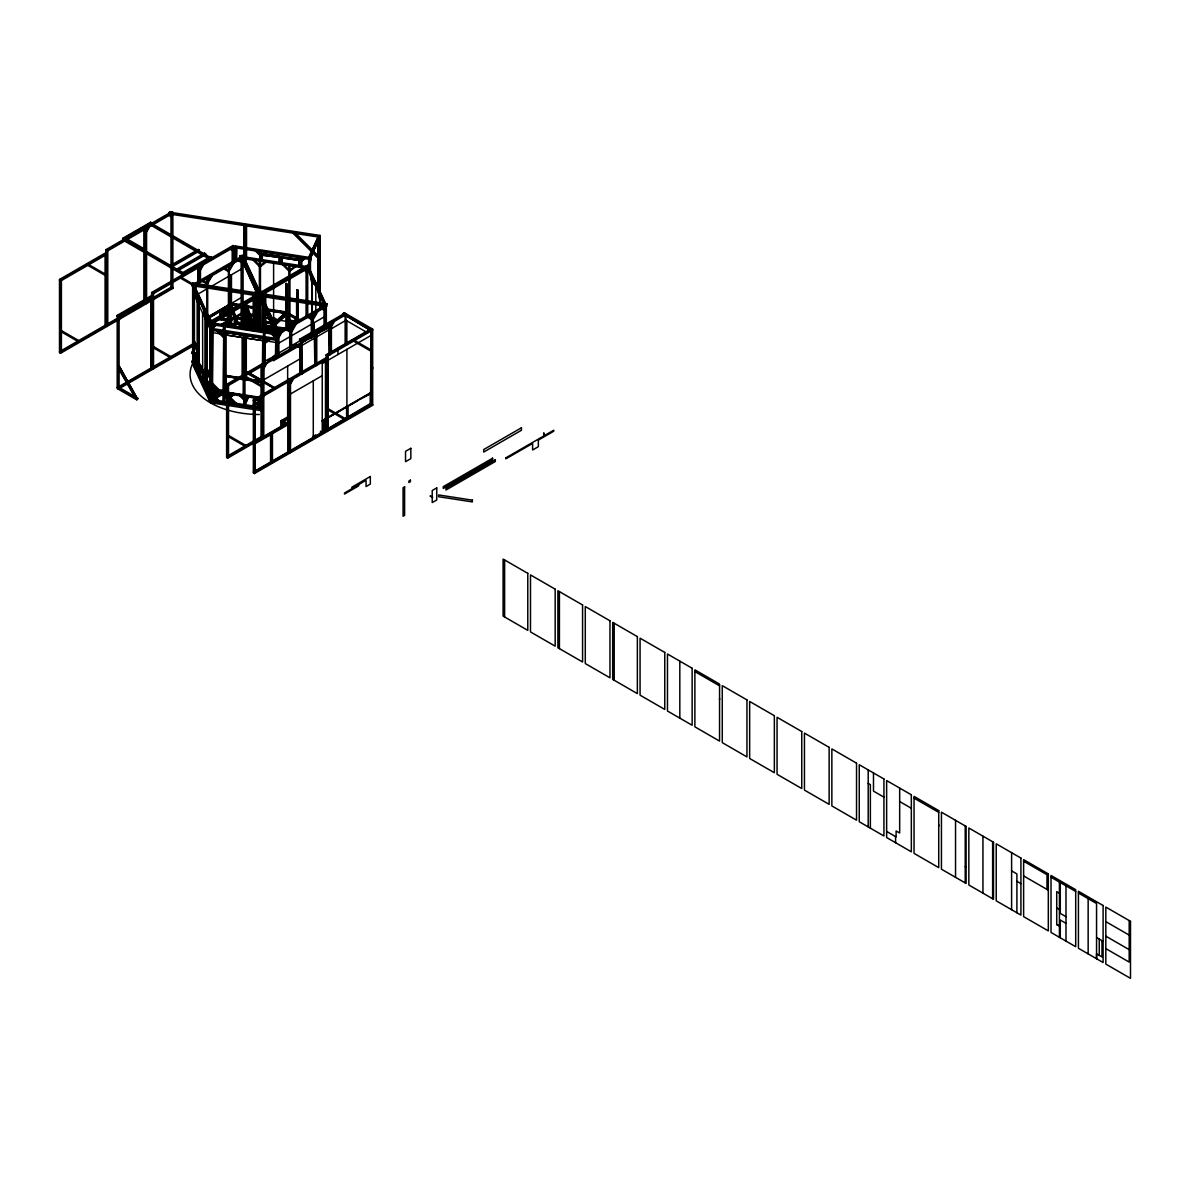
<?xml version="1.0" encoding="UTF-8"?>
<svg xmlns="http://www.w3.org/2000/svg" width="1190" height="1190" viewBox="0 0 1190 1190"><rect width="100%" height="100%" fill="white"/><g stroke="black" fill="none" stroke-linecap="round" stroke-linejoin="round"><path stroke-width="1.5" d="M150.639 222.233L151.621 223.452L150.639 222.233L122.704 238.357L122.704 239.949L183.706 275.232L183.706 273.358L211.642 257.233L211.642 258.171L183.706 274.295L182.62 272.733L210.556 256.609L211.642 257.233M123.79 238.387L184.792 273.67L184.792 274.607L175.153 269.044M203.371 254.333L150.624 223.824L150.624 222.887L211.359 258.022L210.273 259.584L210.273 258.647M211.642 324.424L211.642 332.516L224.865 334.554M230.057 326.729L230.622 304.328L231.604 305.161L231.038 309.192M230.116 275.545L230.116 304.224L231.455 304.03L231.455 275.351L229.923 275.113L231.455 275.351M231.038 327.324L231.038 312.821M234.251 326.566L234.356 316.912L220.834 324.721M235.233 327.28L235.233 319.976M276.987 355.498L276.987 334.524M330.582 322.609L330.582 329.184L345.963 320.303M694.886 671.591L694.871 726.822L719.548 741.087L719.578 684.086L694.886 669.836L694.886 671.591L719.578 685.856M1051.023 877.209L1051.023 932.454L1075.7 946.705L1075.7 889.704L1051.023 875.453L1051.023 877.209L1075.7 891.459M1059.427 937.303L1059.427 926.132L1056.72 924.556L1056.72 891.667L1059.427 893.244M1059.427 882.058L1059.427 925.82L1056.72 924.556M1060.29 937.794L1060.29 920.034L1065.987 923.336M1060.29 882.549L1060.29 913.399L1065.987 916.702M1065.987 941.082L1065.987 885.836M78.733 340.563L78.659 341.857L61.404 331.891M170.854 356.598L170.795 357.892L152.439 347.287M245.78 446.726L245.839 445.432L244.694 446.101L245.78 446.726L227.424 436.135L228.51 436.76M345.531 418.746L345.457 420.04L327.116 409.449M234.013 311.691L237.941 324.156L236.602 324.364L229.834 303.361L231.172 303.153L232.258 307.094M241.972 297.188L207.521 317.507M252.563 326.09L245.661 305.086L231.247 303.391L239.443 305.146M234.742 318.102L223.422 325.078M235.62 317.18L248.77 318.727L249.186 329.466M309.534 258.185L310.099 255.196M310.456 260.06L311.155 256.341L309.683 256.103M310.456 261.398L311.587 255.434M319.589 237.226L169.129 213.947L169.129 213.01L169.53 212.162L319.961 235.427L319.991 293.201M169.129 213.947L169.53 212.162M254.749 295.373L255.538 292.725L254.749 295.373L192.021 285.674L192.021 284.737L192.81 283.012L255.538 292.725L260.432 291.818M192.021 285.674L192.81 283.012M245.304 223.884L245.036 258.394M235.099 260.788L235.501 246.003L310.159 257.546L310.159 273.343M235.501 246.94L235.099 247.788L309.772 259.346L319.589 238.164M196.291 353.98L192.021 353.326L192.81 350.678M192.021 353.326L192.81 351.615M197.495 363.248L192.021 362.414L192.81 359.752M192.81 360.704L210.392 400.271L261.146 408.125M219.793 317.18L219.793 313.104L221.295 309.861M212.757 329.556L212.356 330.418L275.485 340.176L275.887 339.329M223.527 308.463L221.266 313.327L221.266 319.917M223.527 309.4L221.266 314.279L220.091 313.401L220.091 316.54M216.937 324.572L212.356 328.321L215.539 325.539M228.004 320.958L219.793 319.679L220.091 318.102L221.563 318.325M222.039 313.877L225.059 307.392M221.266 318.965L221.667 318.117L228.406 319.158M223.527 314.101L226.546 307.615M224.285 313.416L227.29 306.931M218.603 331.385L219.005 330.522M256.981 251.179L257.367 250.317L259.985 252.949L259.599 253.797L255.805 250.079L255.404 250.941L259.599 255.121L259.985 254.273M224.865 325.792L224.464 331.356L224.865 327.369M224.865 331.43L224.464 402.458L224.865 394.217M261.235 253.649L280.498 256.638L261.235 253.649L261.235 260.06M224.955 391.822L224.955 331.683M223.348 336.13L223.75 335.268L220.195 331.713M224.955 332.308L263.496 338.243L263.496 364.958M267.185 261.384L260.461 266.605M266.203 294.525L261.279 291.312L254.571 292.353L252.771 296.236M254.333 294.168L252.994 297.054L252.994 296.117L254.482 296.34L253.396 296.964M223.675 392.328L211.24 390.38L211.642 323.754L210.154 323.978M243.281 322.192L252.637 323.159M212.356 389.621L212.757 388.758L223.75 390.454L223.348 391.317M256.311 297.024L257.293 293.93L256.49 296.027M212.757 395.705L212.356 396.568L217.101 401.313M226.16 401.804L211.24 399.468L211.642 390.469M210.154 390.692L210.154 398.843L213.605 398.918L214.007 398.055M243.474 335.163L243.177 394.693M256.445 293.38L260.283 293.469L262.469 294.733L261.681 296.459M225.386 392.566L224.97 393.474L225.386 375.341L260.684 380.8M280.498 257.575L261.026 255.017L280.498 257.575L280.498 256.638M280.676 263.526L280.87 256.698L300.133 259.673L299.94 266.5M225.758 376.367L226.055 384.34M280.87 257.635L300.133 260.61L280.87 257.635L280.87 256.698M226.055 376.382L261.25 382.511M249.379 326.253L248.978 328.053M263.823 295.864L263.823 294.927L326.551 304.625L326.551 306.499L263.421 296.712L263.421 295.774L264.21 294.064L326.953 303.762L326.149 306.425M263.421 296.712L264.21 294.064M219.049 392.551L219.451 390.751L219.049 392.551L211.24 391.317L211.24 399.468M318.399 258.602L293.246 233.448L293.647 232.6L295.224 232.838L318.801 256.415M293.246 233.448L295.224 232.838M224.955 391.183L225.386 391.941M226.055 392.298L261.547 398.442M226.055 392.953L225.684 332.412L225.267 392.834M224.865 396.255L224.464 397.118L228.629 397.757M229.03 394.098L229.417 393.236M230.131 394.262L230.533 393.414L230.533 402.488M230.131 402.413L229.744 403.261L230.131 393.325L230.131 403.351M263.764 331.817L263.377 337.365L263.764 336.517M296.652 265.935L289.943 271.156M263.764 337.454L262.96 437.756L270.814 433.22M300.133 259.673L280.676 257.114M244.158 399.066L243.757 399.914L239.562 395.72L239.964 394.872M305.904 257.828L301.323 261.577M273.507 329.972L273.908 329.109M244.962 394.277L244.962 335.387L244.962 379.55M308.686 257.323L318.117 237.003L308.686 258.26L308.686 267.542M318.489 237.048L318.875 236.2M319.589 294.064L319.961 235.427M309.772 259.346L319.991 236.364M245.274 397.906L244.872 398.769L247.49 396.954M248.383 397.564L244.56 405.79L243.087 405.552L246.895 396.389M275.887 333.691L275.485 354.65M243.757 403.574L244.158 395.526L243.757 403.574L244.872 403.752L245.274 395.69L244.872 403.752M243.087 405.552L244.605 402.265M275.485 336.755L275.887 335.907L273.269 333.289M244.56 405.79L248.383 396.627M254.303 398.01L254.705 397.148L258.899 401.342L258.498 402.205L254.303 397.073M258.498 400.866L258.899 400.019M259.613 398.829L260 397.966M259.613 401.045L260 400.182M259.212 402.488L259.613 401.625M259.212 403.425L259.613 402.577M258.498 406.802L258.096 407.649L258.096 398.576M224.464 392.432L258.914 397.757L258.498 407.739L258.498 398.65M259.613 406.965L259.212 407.828L259.613 397.891L259.613 407.917L260 403.425M313.029 335.773L313.387 322.445L314.145 322.564L314.16 335.045M313.803 335.803L314.145 322.564M326.149 305.488L326.953 303.762M149.717 226.606L146.653 231.916L145.567 231.291M119.535 316.748L121.068 314.086L119.907 314.755L120.993 315.38L119.074 318.697L117.988 318.072M122.154 314.71L119.074 320.036L117.988 319.396M200.143 268.122L202.434 264.135L203.52 264.76L200.456 270.071L199.37 269.446M198.016 283.77L194.937 289.096L194.937 285.555M207.67 282.209L211.136 276.199L210.05 275.574M207.67 283.547L212.296 275.53M229.239 269.758L232.719 263.734M229.239 271.082L233.865 263.079M281.956 332.248L278.891 337.558L277.805 336.934M263.778 367.308L265.697 363.991L264.611 363.352M263.778 368.632L266.843 363.322M293.305 326.581L290.538 331.385L291.624 332.01L296.25 324.007M314.71 313.089L312.107 317.596L313.193 318.221L316.674 312.211L315.588 311.587M293.558 378.747L290.494 384.058L289.408 383.433M331.4 326.625L334.464 321.3M197.6 300.936L198.879 299.672M199.295 300.579L197.6 302.26L200.783 300.341M205.498 317.953L206.777 316.689M207.194 317.596L205.498 319.292L206.986 319.054M196.142 358.13L197.257 357L194.654 358.354L196.142 358.13L196.142 361.79L194.654 362.013L194.134 360.882M197.302 368.067L196.038 369.346L197.51 369.108M199.786 365.865L199.087 366.565L200.56 366.341M203.029 375.073L205.216 374.151M307.63 271.365L309.802 270.428M307.63 272.688L308.745 271.573M203.505 385.456L205.201 383.76M203.921 386.363L205.201 385.084M312.286 283.19L313.55 281.926M312.286 284.529L315.454 282.61M209.857 393.801L208.161 395.497L209.648 395.259M209.857 395.125L208.592 396.404L210.065 396.166L207.075 389.71M320.184 300.207L322.936 298.72M320.184 301.546L321.88 299.85M264.626 327.458L268.152 328.009L286.299 311.914L286.299 283.413L285.734 312.42L286.716 312.985L286.716 284.306L285.734 283.741M269.595 327.414L272.198 325.108M278.668 319.366L286.299 311.914L266.843 308.909M286.299 283.413L287.281 283.979L287.281 312.479L269.133 328.574L264.864 331.043L264.909 309.162M284.812 315.35L287.281 312.479M275.247 325.257L288.263 313.044L270.1 329.139L265.831 331.608M285.481 328.529L297.158 318.176L285.541 329.154M287.757 327.934L298.14 318.742L298.125 290.241L297.143 289.676L296.593 298.973M295.224 322.758L299.107 319.307L286.299 311.914L297.307 318.727M296.667 322.163L299.3 319.827L298.14 318.742M222.203 324.364L234.817 316.927L234.817 324.334M244.486 261.146L247.267 259.212M260.461 265.266L265.206 261.993M304.342 257.59L301.323 260.253L303.941 258.438M301.725 260.729L304.506 258.795M289.943 269.833L294.689 266.545M215.375 324.334L212.356 326.997L214.974 325.182M216.803 392.462L213.605 395.259L217.8 392.358M233.151 393.816L230.131 396.478L232.749 394.678M248.07 397.311L244.872 400.093L249.067 397.192M253.753 406.058L258.498 402.785L253.351 406.921M105.107 275.336L106.193 274.637L88.923 264.671L86.692 264.716L106.193 275.976M261.056 386.512L262.142 385.813L244.887 375.847L243.742 376.501L262.142 387.137M370.759 351.08L371.845 350.381L354.575 340.399M184.792 273.67L183.706 274.295L122.704 239.012L149.092 223.78M122.704 238.357L123.671 238.922L151.621 222.783M105.88 254.363L105.88 249.721L171.791 211.656L172.877 212.296L172.877 265.192M108.989 248.859L105.88 250.659L106.966 251.283L172.877 213.233L171.791 211.656M112.098 247.074L122.957 240.797M151.056 224.583L154.254 222.738M157.437 220.894L170.2 213.531M105.88 249.721L106.966 250.346L172.877 212.296M59.5 279.471L105.88 252.697L106.966 253.321L60.586 280.096L59.5 279.471L59.5 352.612L60.586 353.237L172.877 288.397L172.877 268.895M62.698 278.564L59.5 280.409L60.586 281.033L106.966 254.258L105.88 253.634L88.283 263.793M65.896 276.72L77.097 270.249M80.295 268.404L85.085 265.638M86.692 264.716L87.852 264.046M170.304 265.608L198.239 249.483L199.325 250.108L199.325 251.045L171.39 267.185L170.304 265.608L171.39 266.233L199.325 250.108M170.304 266.56L196.692 251.313M176.596 269.252L204.531 253.128L205.617 253.753L205.617 254.69L177.682 270.814L176.596 269.252L177.682 269.877L205.617 253.753M176.596 270.19L189.017 263.02M192.125 261.235L204.531 254.065L205.617 254.69M184.167 272.778L209.009 258.438M131.272 380.384L151.636 368.632L151.636 292.517L196.99 266.337M234.088 261.949L234.088 246.166L233.002 245.542L198.552 265.43L200.456 266.53L200.456 281.375M179.779 277.211L151.636 293.469L152.722 294.094L234.088 247.104L233.002 246.479L229.878 248.293M214.215 257.338L226.74 250.093M234.088 246.166L152.722 293.157L152.722 369.257L150.818 368.171L150.818 296.905L151.904 297.53L151.904 368.796M136.716 399.795L118.271 366.951L119.357 366.327L137.802 399.171L136.716 399.795L117.185 388.52L117.185 315.395L151.636 295.492L152.722 296.132L118.271 316.019L118.271 389.145L193.39 345.784M121.886 313.61L151.636 296.444M152.722 297.069L118.271 316.957L117.185 316.332M60.318 351.199L59.5 351.675L60.586 352.3L172.877 287.459L171.791 286.835L152.647 297.887M61.106 350.753L105.88 324.885M107.442 323.992L116.739 318.623M119.848 316.823L144.674 302.498M146.266 301.576L149.464 299.731M59.5 352.612L72.293 345.219M75.491 343.375L94.694 332.293M97.892 330.448L105.88 325.822M107.442 324.93L116.739 319.56M121.395 316.867L144.674 303.435M146.266 302.513L149.464 300.668M152.647 298.824L171.791 287.772L171.791 214.453M308.582 267.78L326.551 306.499L277.449 334.851L210.392 324.468L192.408 285.749L198.745 282.089M201.913 280.275L211.418 274.786M216.178 272.034L225.669 266.545M227.35 265.593L228.153 265.117M228.837 264.73L232.005 262.901M235.174 261.071L239.934 258.319M195.725 284.157L241.972 257.457L241.972 322.371M196.856 284.44L241.972 258.394M197.317 294.466L241.972 268.687M230.072 304.06L207.7 316.971L207.67 278.207M208.622 317.849L230.458 305.25L208.458 318.385M209.306 321.969L255.225 295.462L257.397 296.712L257.397 297.649L211.478 324.156L209.306 321.969L211.478 323.219L257.397 296.712M261.577 291.788L307.496 265.281L309.668 266.53L309.668 267.467L263.734 293.989L261.577 291.788L263.734 293.038L309.668 266.53M214.051 320.17L210.883 321.999L194.892 287.653M217.22 318.34L220.388 316.51M231.47 310.114L247.312 300.966M250.48 299.136L255.225 296.399L257.397 297.649M261.577 292.725L267.899 289.081M271.067 287.251L275.827 284.499M278.995 282.67L282.164 280.84M285.317 279.01L296.414 272.614M299.583 270.784L305.904 267.125M256.311 296.087L210.392 322.594L210.154 389.755L223.75 391.406L220.091 390.856M308.582 265.906L262.663 292.413L262.663 293.35M258.319 292.68L241.511 255.523L241.511 256.475L192.408 284.812L210.392 323.531L211.642 322.817L275.173 332.635M261.845 297.53L261.845 293.885L267.408 290.613M307.332 316.005L307.332 267.572L308.582 266.843L325.762 303.881M210.392 324.468L211.642 323.754M265.578 294.168L264.492 294.793L262.038 293.38M229.239 320.155L241.154 313.282M221.965 325.48L241.154 314.22M118.747 386.676L151.636 367.695L152.722 368.32M153.198 366.788L193.866 343.315M225.178 325.227L228.302 323.427M118.747 387.628L126.571 383.106M154.76 366.832L167.269 359.603M170.408 357.803L192.304 345.159M118.271 388.208L193.39 344.847M228.361 326.863L236.17 322.356L229.804 326.462M230.562 326.997L236.557 323.531L231.961 326.625M296.593 290.003L298.125 290.241M235.813 327.726L241.972 324.171M238.119 327.652L241.183 325.882L241.183 326.819M239.235 327.949L242.433 326.105M197.168 358.815L192.408 361.552L192.408 360.615L197.882 361.463M195.725 360.897L198.909 359.053M119.357 388.52L119.357 387.583L137.802 398.234L136.686 398.843L117.185 387.583M264.864 331.698L267.705 330.061M267.259 331.445L270.1 329.794M278.594 331.995L324.84 305.295M278.594 332.947L315.276 311.765M318.459 309.921L322.103 307.823M276.987 344.148L324.84 316.525M342.675 313.714L370.477 330.418L342.675 313.714L343.657 313.149L371.459 329.868L343.657 313.149M344.877 313.104L345.963 314.666L300.668 340.816L299.583 340.191L299.583 339.254L344.877 313.104L372.678 329.154L372.678 405.269L254.422 473.546L253.336 472.921L253.336 399.781L326.298 357.654L327.384 358.279L254.422 400.405L254.422 473.546M214.587 390.022L211.478 391.822L209.306 390.558L209.306 389.621L211.478 390.87L214.587 389.071M299.583 340.191L319.887 328.47M323.011 326.67L332.382 321.255M211.642 391.406L212.891 390.677M262.96 362.117L273.403 356.688M300.668 340.414L273.403 356.152L273.403 360.793L300.668 345.041M247.267 371.771L246.3 372.336L275.068 388.476L247.267 371.771L275.068 387.821M253.351 443.305L227.692 458.12L226.621 457.495L226.621 384.355L261.874 363.991L262.96 364.616M268.166 360.362L276.021 355.84M293.29 345.859L296.444 344.044M315.662 334.36L301.025 342.199L315.662 334.36L315.662 365.077M323.234 330.314L330.046 326.997L315.395 334.836L315.395 333.899L330.046 326.06L330.046 354.947M242.641 376.04L226.621 385.292L227.692 385.917L300.668 343.791M245.854 374.196L250.659 371.414M253.857 369.569L262.692 364.467M300.668 342.854L227.692 384.98L227.692 458.12M315.395 333.899L330.046 326.06M302.587 342.229L305.726 340.414M308.85 338.614L311.988 336.8M315.395 334.836L316.748 334.673L316.748 365.628M316.957 333.929L320.095 332.114M213.977 396.002L223.318 390.618M301.561 345.636L315.662 337.499M315.93 337.335L330.046 329.199M215.539 396.047L220.209 393.355M215.063 396.642L222.857 392.135M210.392 400.271L211.642 399.543M223.943 393.697L211.478 400.896L209.306 399.647L209.306 398.71L211.478 399.959L223.943 392.76M211.642 400.495L210.392 401.209L192.408 362.489L194.134 362.757L196.409 367.68M262.96 380.279L300.668 358.517M326.298 430.795L326.298 354.68L371.592 328.529L371.592 404.63L370.625 405.195L370.625 393.801M326.298 355.156L370.001 329.913M370.477 329.764L371.459 329.199M334.107 351.11L326.298 355.617L327.384 356.241L372.678 330.091L371.592 329.466M337.231 349.31L348.164 342.988M351.288 341.188L370.031 330.374M326.298 354.68L327.384 355.304L372.678 329.154M256.534 398.873L253.336 400.718L254.422 401.342L327.384 359.216M259.747 397.014L286.998 381.291M289.408 451.144L290.494 451.769L290.494 380.517L288.59 379.417L288.59 380.369L318.444 363.129M321.583 361.314L324.721 359.499M371.592 335.104L322.237 363.605L322.237 432.669L314.77 436.983M290.137 394.188L322.237 375.668M372.678 367.368L372.678 368.498M281.971 426.779L280.885 427.403L280.885 420.829L288.01 416.723M281.971 421.141L280.885 421.766L285.526 424.443M283.488 420.278L288.01 417.66M289.096 417.348L283.056 420.829L283.056 421.766L289.096 418.285M228.212 455.621L261.874 436.195M226.621 457.495L252.265 442.68M255.463 440.836L258.676 438.976M288.099 422.301L227.692 457.183L226.621 456.558M254.928 441.981L288.59 422.554M273.953 431.405L277.106 429.59M257.352 441.163L287.787 423.58M253.336 443.944L288.873 423.268L287.787 422.643M322.237 420.606L371.592 392.105M327.518 418.032L357.729 400.584M360.912 398.739L371.027 393.563L370.462 392.105M312.687 436.611L315.707 434.871M320.229 432.268L321.315 431.643L320.497 431.167M290.167 450.713L371.592 403.693L372.678 404.317L254.422 472.609L253.336 471.984L288.59 451.62L289.676 452.245M352.85 414.804L355.988 412.989M359.112 411.19L362.236 409.39M367.279 406.474L371.027 404.303M254.928 471.523L288.59 452.081M291.684 450.311L313.282 437.831L313.282 380.83M254.928 471.999L266.158 465.513M269.357 463.669L288.59 452.557M291.743 450.742L313.729 438.039M316.867 436.239L329.972 428.668M332.546 427.18L336.235 425.053M340.355 422.673L352.85 415.459M354.992 414.224L358.116 412.424M362.801 409.717L366.907 407.337M260.982 410.624L210.273 402.696L192.483 363.962L195.666 362.132M254.452 306.99L247.371 305.889L244.575 306.589L244.575 328.559M238.179 305.592L231.574 305.057L246.122 306.827M249.171 319.917L236.007 318.37L250.525 320.021M250.733 320.646L249.394 321.032L249.394 328.217M246.33 307.437L247.669 307.065M245.72 305.577L244.337 305.428L251.03 325.852M245.854 305.651L247.193 305.324L254.08 326.313L237.955 323.829L254.08 326.313M240.023 255.761L242.998 255.3L259.807 291.52L259.807 292.457L256.832 292.918L240.023 255.761L256.832 292.918M240.023 256.698L242.998 256.237L259.807 292.457M309.103 268.925L307.63 269.148L307.63 316.659M198.789 296.057L197.302 296.28L197.302 372.083L198.789 371.86M198.789 300.073L197.302 300.296L196.038 293.543L197.51 293.32L198.15 296.697M198.789 301.397L197.302 301.62L195.606 292.636M260.818 292.68L255.82 293.454L255.419 292.591L255.419 293.528L192.408 283.875L192.408 285.749M255.82 294.391L260.818 293.618M256.49 295.656L258.676 296.92L262.127 296.518L278.936 332.739L275.976 333.2L259.167 296.979L259.167 297.916L275.976 334.137L278.936 333.676L278.995 331.757M259.167 297.916L262.127 297.47L278.936 333.676M229.908 303.599L231.247 303.391M256.311 330.478L256.311 299.597L258.141 298.452L258.542 299.315L263.54 298.541L263.54 299.478L258.542 300.252L254.139 298.333M259.256 330.329L259.256 299.449L260.744 299.226L261.041 330.746M204.992 309.43L203.505 309.653L205.201 318.637M205.409 310.337L203.921 310.56L205.201 317.313M210.213 320.69L208.741 320.913L209.857 326.878M210.645 321.597L209.157 321.821L209.857 325.554M323.844 304.09L325.316 303.852M324.84 306.247L326.328 306.009L326.328 327.934M236.661 323.844L238 323.635M192.646 286.255L192.646 352.017L194.134 351.794L211.642 389.532M198.789 351.407L197.302 351.63L192.944 342.244L194.431 342.006L196.603 346.707M192.646 352.017L194.431 352.433L194.431 286.656M192.646 352.969L194.431 353.37L194.431 361.522L192.944 361.745L192.646 352.969L194.134 352.731L205.216 376.62M196.142 354.575L194.654 354.813L194.654 362.013M197.6 356.777L196.112 357.952L197.6 357.729M198.789 366.52L195.606 368.439L197.094 368.201M203.088 369.569L201.616 369.793L202.731 375.757M203.52 370.477L202.032 370.7L202.731 374.434M199.087 372.5L197.6 372.723L197.6 296.92L199.087 296.697L199.087 373.437L200.56 373.199L200.56 367.755M204.561 371.801L203.088 372.024L203.088 371.087M204.516 372.634L203.029 372.857L203.029 380.071L202.731 372.217M205.632 374.106L204.159 374.344L203.029 376.397L205.632 375.058L204.159 375.281L201.616 368.855M204.844 379.893L201.244 380.458L201.244 381.395L204.844 380.845M209.589 382.615L208.101 382.853L206.986 384.906L209.589 383.567L208.101 383.79L206.197 379.684M209.857 323.338L209.857 389.115L211.344 388.892M206.986 390.454L208.458 390.216L208.458 382.957M209.857 398.204L211.642 398.605M137.757 398.219L135.526 398.174L118.271 368.275L119.357 366.327L135.705 395.972M169.129 213.01L319.575 236.289M245.036 225.401L246.151 225.564L246.151 256.728M235.099 246.851L309.772 258.409M243.325 256.743L308.582 266.843M243.727 257.724L305.547 267.289M243.786 258.676L307.332 268.509L324.082 304.595M192.021 284.737L254.749 294.436M263.421 295.774L326.551 305.562L277.449 333.914L210.392 323.531M263.139 297.679L264.626 297.916L264.626 298.854L263.139 297.679L263.54 298.541M253.262 296.459L254.377 296.637M254.541 307.481L247.431 306.395L247.193 305.324M266.962 309.415L286.507 312.435M241.451 306.098L244.724 306.603L244.783 329.035M254.898 308.18L247.773 307.079L253.202 308.403M269.178 310.382L285.421 313.387L267.527 310.62M313.029 323.219L313.788 323.338M248.502 313.818L253.931 314.651M289.943 320.229L295.373 321.062M248.502 314.755L253.931 315.603M289.943 321.166L295.373 322.014M241.972 314.458L245.482 315.008M249.008 315.543L254.273 316.362M264.82 317.998L277.151 319.902M280.706 320.452L293.127 322.371M226.725 313.253L221.667 312.479L221.667 313.416M219.793 313.104L224.642 313.848M265.578 321.33L274.384 323.174L263.987 321.568M237.271 317.447L248.829 319.232L249.231 320.408M264.403 322.267L271.365 323.353M264.537 322.788L271.543 323.858M265.459 325.138L285.585 328.247M219.793 318.742L228.004 320.006M242.79 322.297L250.064 323.427M264.641 325.673L272.57 326.714M275.559 327.369L286.493 329.065M264.031 326.253L269.431 327.577L265.935 327.027M244.203 323.442L250.064 324.364M266.054 326.819L271.528 327.666M275.158 328.232L284.276 329.63M240.826 323.145L237.494 322.148L250.644 324.662M244.099 323.65L249.008 324.409M243.682 324.439L248.844 325.242M276.987 329.452L282.447 330.284M264.775 327.979L268.152 328.009L276.035 332.56M244.143 325.42L253.292 326.834M265.221 328.693L268.538 329.199M276.645 330.448L283.279 331.475M247.803 326.923L253.292 327.786M265.221 329.63L272.674 330.775M246.166 327.622L247.728 327.86M272.674 331.713L269.505 331.222L269.505 330.284M277.434 332.456L278.995 332.694M224.657 332.322L263.198 338.257L263.377 364.155M225.282 334.866L242.135 337.454L242.135 379.759M263.168 340.697L246.3 338.109L246.3 378.554M265.43 340.846L276.987 342.631M224.955 334.807L263.496 340.757M192.021 352.389L196.291 353.043M192.021 361.463L197.495 362.31M225.267 375.609L261.547 381.216M224.97 376.248L261.547 381.871M228.153 392.373L259.688 397.237M227.826 392.566L259.688 397.862M224.464 393.369L261.607 399.111M224.464 398.055L228.629 398.695M244.158 402.726L245.274 402.889M229.03 402.235L260.655 407.129M243.087 404.615L244.56 404.838M258.899 406.876L260 407.054M261.146 409.062L210.392 401.209L210.392 399.334M432.654 497.137L430.096 496.022L432.505 497.227M309.668 267.467L307.496 265.281M231.366 248.68L233.285 249.796M230.206 249.35L233.285 251.12M169.069 214.185L172.074 215.911M167.909 214.84L172.074 217.234M345.427 319.991L367.427 332.694M239.235 259.97L241.154 261.086M323.189 308.448L325.108 309.549M238.089 260.64L241.154 262.41M320.958 308.478L325.108 310.873M316.733 310.917L317.819 311.542L313.193 319.56L312.107 318.935M332.233 321.345L333.319 321.969L331.4 325.287L330.314 324.662M312.107 313.58L313.193 314.22L313.193 334.554M199.325 251.045L198.239 249.483M211.642 258.171L210.556 256.609M352.344 340.444L371.845 351.704M328.693 327.161L329.228 354.784M224.955 268.226L228.435 270.219M308.909 316.689L312.39 318.697M223.809 268.88L228.435 271.558M306.678 316.733L312.39 320.021M261.845 293.885L262.93 294.51M260.283 293.841L262.469 294.733M144.674 227.32L146.578 228.421L146.578 302.647L145.492 302.022M144.674 228.257L145.76 228.882M285.883 312.97L287.831 314.101L287.831 328.752M297.708 319.798L298.69 320.363M255.225 298.021L257.68 299.077M314.309 335.461L314.859 364.899M290.538 326.045L291.624 326.67L291.624 347.004M203.386 280.676L206.852 282.685M287.325 329.154L290.806 331.147M202.226 281.346L206.852 284.008M285.094 329.184L290.806 332.486M127.717 239.309L144.987 249.275M299.583 339.254L301.487 340.355L301.487 373.749M126.571 239.964L144.987 250.599M182.62 272.733L183.706 273.358M122.704 239.012L123.671 238.922M301.829 342.661L302.379 373.928M301.025 343.137L315.662 335.297L315.127 334.048M275.5 330.865L271.052 328.306L274.161 330.567M181.564 277.434L194.119 284.678M297.931 345.368L299.85 346.483M324.647 360.793L326.566 361.909M179.333 277.478L192.691 285.183M273.581 332.278L269.133 329.704L273.581 332.932M296.786 346.037L299.85 347.807M322.416 360.838L326.566 363.233M371.027 392.908L322.178 421.111M172.877 288.397L170.988 287.311L170.988 213.07M372.678 405.269L370.045 403.737L323.725 431.152M151.636 292.517L153.525 293.618L153.525 367.859L152.439 367.219M291.327 378.792L292.413 379.417L290.494 382.734L289.408 382.109M149.985 298.645L151.904 299.746M147.753 298.675L151.904 301.085M288.59 380.369L289.676 380.993M327.116 408.125L346.617 419.371M246.3 372.991L274.102 388.386M322.743 419.654L322.743 420.784M197.332 358.711L198.418 359.335M195.562 360.049L196.647 360.674L196.142 361.79M117.185 315.395L119.074 316.481L119.074 387.747L117.988 387.122M226.621 384.355L228.51 385.456L228.51 456.707L227.424 456.082M253.336 399.781L255.225 400.881L255.225 472.132L254.139 471.508L254.139 400.256M281.971 420.204L288.873 424.205L255.225 443.632L254.139 443.007M152.439 345.963L171.94 357.223M283.517 422.034L286.612 423.819M280.885 420.829L287.058 424.399M281.971 425.841L283.056 426.466M280.885 426.466L281.703 426.942L281.703 422.242L282.789 421.617L282.789 426.318M914.039 798.133L938.732 812.383M1023.623 861.233L1046.992 874.724L1046.992 889.421M1078.423 893.021L1096.555 903.493L1096.555 958.738L1096.555 953.8L1101.985 956.939L1101.985 940.65M868.194 783.362L870.366 784.627L870.366 828.166M899.67 801.539L911.332 808.263M719.563 698.292L719.563 699.601M938.732 824.819L938.732 826.128M1105.822 921.625L1129.191 935.117M1023.623 875.929L1048.316 890.18M883.932 797.151L873.49 791.127L873.49 772.95M1011.604 870.872L1016.9 873.921L1016.9 912.76M1016.9 881.284L1020.916 883.605M61.404 330.567L79.819 341.188M254.139 442.07L255.225 442.695M1056.72 907.955L1059.427 909.532M1105.822 936.158L1129.191 949.65M227.424 434.796L246.925 446.057M1096.555 937.512L1103.1 941.305M271.365 461.556L272.45 462.196L272.45 433.681M965.224 866.632L966.116 867.153M1105.822 948.609L1129.191 962.085L1129.191 920.569M120.889 389.413L133.191 396.508M886.639 831.453L896.115 836.912L896.115 830.962L899.67 833.015L899.67 788.063M206.569 256.192L209.752 258.037M208.667 257.724L149.538 223.512L149.538 224.464L210.273 259.584M123.79 239.324L126.988 241.183M130.201 243.043L149.464 254.184M152.677 256.043L163.923 262.544M167.121 264.403L170.334 266.262M230.072 304.759L231.038 305.577M234.251 317.328L235.233 318.161M294.822 233.686L293.647 232.6L318.801 257.739M208.994 318.191L215.479 324.245M208.979 318.861L211.537 321.27M210.615 321.181L214.498 324.811M302.022 267.691L306.217 271.885M284.083 264.909L288.828 269.654M282.506 264.671L288.828 270.993M254.615 260.357L259.361 265.102M253.039 260.104L259.361 266.426M272.867 334.137L275.887 337.231L275.485 338.094L271.29 333.899M241.54 395.11L244.158 397.728L243.757 398.59L241.139 395.972M224.836 393.444L226.933 395.541M229.744 399.26L234.489 404.005M217.502 389.487L212.757 384.742L212.356 385.605L217.101 390.35M307.332 267.572L324.082 303.673M260.64 296.756L277.449 332.977L277.449 334.851L276.987 333.855L276.601 334.717L276.601 354.813M257.918 293.142L258.215 330.121M242.998 322.951L246.107 329.66M242.284 324.855L243.846 328.217M242.358 328.44L240.722 324.9L240.722 325.837M194.134 285.079L210.883 321.166M194.134 294.793L210.139 329.273M209.886 374.389L206.986 368.127L205.498 368.35L209.857 377.751M206.986 369.064L209.157 373.764M205.498 369.302L209.857 378.688M201.274 365.642L201.69 366.55L199.087 367.889L201.69 365.598M206.197 378.732L209.797 386.497M194.134 353.668L196.112 357.952M204.219 379.193L204.516 374.85M208.458 390.216L208.161 384.132M194.134 361.82L204.784 384.787M199.459 374.24L204.025 384.087M244.337 305.428L244.783 307.094M231.172 303.153L232.883 308.284M233.954 312.211L237.941 324.156M229.774 303.881L236.602 324.364M270.249 329.69L270.1 333.468M325.554 305.101L326.015 307.585M324.9 302.944L326.015 308.909M318.608 292.814L319.887 299.568M318.191 291.907L319.887 300.906M310.709 275.797L311.988 282.551M310.293 274.89L311.988 283.889M206.986 385.501L208.25 392.254L206.777 392.477L205.498 385.724M198.076 362.191L198.789 365.925M198.789 367.249L197.659 361.284L200.203 366.773L200.203 365.836M195.696 365.196L194.431 358.443L192.944 358.681L194.208 365.434M245.661 305.086L245.913 306.157M252.25 326.238L252.25 329.883M252.027 320.155L252.042 329.333M250.912 324.766L250.912 328.38M250.703 326L250.703 329.645L250.733 326.075M235.799 323.249L235.799 326.908M231.604 312.435L231.604 325.168M1099.263 939.089L1099.263 955.377M1088.151 898.643L1088.151 953.889M1011.604 852.695L1011.604 909.71M992.624 841.732L992.624 898.748M982.94 836.139L982.94 893.155M965.224 825.92L965.224 882.92M955.54 820.327L955.54 877.327M895.594 836.615L895.594 842.728M868.194 769.9L868.194 826.901M679.817 661.119L679.817 718.135M614.204 623.248L614.204 680.249M559.419 591.609L559.419 648.61M504.62 559.969L504.62 616.985M372.143 328.842L372.143 335.416M371.875 404.793L371.875 330.567L370.789 329.928L370.625 405.195M370.462 393.905L370.462 404.63M346.855 320.824L346.855 344.728M346.915 349.354L346.915 406.355M345.963 344.356L345.963 313.729L300.668 339.879L300.668 373.035M345.145 315.142L345.145 344.832M337.96 348.417L337.96 354.516M331.4 323.07L331.4 352.002M330.582 353.088L330.582 323.546L329.496 322.921L329.496 353.653M328.202 355.78L328.202 430.007M327.384 355.304L327.384 431.42L325.48 430.319L325.48 359.068L326.566 359.692L326.566 430.944M326.015 305.369L325.926 328.797M325.108 329.258L325.108 307.332L324.022 306.708L324.022 330.463M322.743 420.308L322.743 432.848M320.184 296.206L320.184 309.147M319.887 295.566L319.887 308.507M319.292 290.776L319.292 238.803L317.819 238.58L317.819 288.679M318.117 243.504L318.117 286.195M315.796 285.838L315.796 311.572M315.93 334.212L315.93 364.928M312.39 336.874L312.39 314.681L311.304 314.056L311.304 338.094M312.286 279.189L312.286 314.309M312.107 315.439L312.107 337.618M311.988 278.549L311.988 313.669M310.456 257.843L310.456 272.688M306.618 267.482L306.618 316.808M306.217 268.33L306.217 317.671M301.725 257.189L301.725 266.456M301.323 258.037L301.323 265.459M300.207 257.873L300.207 265.296M299.85 344.267L299.85 373.496M299.017 265.906L299.017 260.446L298.824 266.337M297.56 290.568L297.56 319.247L296.593 318.682L296.593 302.558M290.806 347.48L290.806 327.146L289.72 326.521L289.72 348.7M289.943 265.816L289.943 324.974M289.676 380.041L289.676 453.182L287.787 452.081L287.787 380.83M289.23 320.259L289.23 325.792M288.828 265.653L288.828 326.655M288.873 381.454L288.873 452.721M288.411 315.439L288.411 326.506M287.653 366.029L287.653 423.045M287.43 314.874L287.43 325.941M286.864 313.535L286.864 328.187M285.883 314.8L285.883 329.452M281.985 263.273L281.985 257.799L281.777 263.689M280.305 257.07L280.305 263.466M279.382 262.871L279.382 257.397L279.189 263.288M278.891 334.018L278.891 354.114M278.073 354.59L278.073 334.494L276.987 333.855L276.987 355.78M277.805 333.393L277.805 355.319M276.184 323.368L275.976 327.25L275.976 318.682M275.976 333.2L275.887 355.617M275.827 324.751L275.827 328.41M274.86 318.028L274.86 323.159M274.652 318.474L274.652 323.62M273.864 327.28L273.864 330.939M273.611 262.35L273.611 319.351M268.553 329.556L268.553 333.23M265.697 305.637L265.697 296.548L264.909 298.259L263.793 298.095L263.793 303.539M265.697 312.896L265.697 331.073M265.296 297.411L265.296 304.67M265.296 311.944L265.296 331.921M264.82 296.488L264.82 305.577M264.879 331.995L264.478 337.543L264.478 332.843M264.879 361.626L264.879 337.633L264.478 362.489M264.582 307.273L264.582 330.894M264.195 297.232L264.195 300.862M264.016 306.038L264.195 331.742M263.734 293.038L263.734 293.989M263.793 307.169L263.793 330.79M263.778 365.092L263.778 436.343M262.93 307.228L262.93 330.85M262.752 363.887L262.752 338.124L262.454 364.527M262.529 303.272L262.529 330.522M262.336 260.223L262.336 254.764L262.142 260.655M262.127 296.518L262.127 297.47M261.874 363.991L261.874 364.943M261.026 260.491L261.101 250.897L260.699 259.182M260.461 261.264L260.461 296.384M259.985 260L259.985 250.733L259.599 260.863M259.703 293.558L259.554 330.969M259.361 261.086L259.405 296.548M258.542 299.315L258.542 300.252M257.055 299.077L257.129 330.002M256.743 294.019L256.743 330.344M255.151 293.573L255.151 294.525M255.225 295.462L255.225 296.399M255.225 298.958L255.225 329.853M254.958 299.687L254.958 330.567M254.377 298.452L254.377 329.333M254.065 294.748L254.065 331.088M253.663 295.611L253.663 330.121M253.262 300.088L253.262 330.984M247.669 312.554L247.669 329.035M247.461 315.662L247.461 328.559M246.538 224.717L246.538 257.709M246.122 308.641L246.33 329.273M244.188 256.207L244.188 224.642L243.786 257.055M243.92 335.283L243.92 395.422M243.474 314.353L243.474 323.487M242.998 255.3L242.998 256.237M243.087 260.402L243.087 322.52M241.154 258.87L241.154 322.817M239.562 394.782L239.562 395.72M236.617 260.104L236.617 247.118L236.215 260.952M235.501 246.003L235.501 261.785M233.285 262.425L233.285 247.579L232.199 246.955L232.199 261.8M233.002 245.542L233.002 246.479M229.239 265.742L229.239 326.759M228.435 266.218L228.435 327.22M227.35 306.261L227.35 324.751M214.007 396.255L214.007 390.856L213.605 398.918M213.352 389.785L213.352 390.737M212.489 391.54L212.489 398.739M211.478 323.219L211.478 324.156M211.478 390.87L211.478 391.822M211.478 399.959L211.478 400.896M211.24 324.602L211.24 390.38M210.392 390.246L210.154 398.843M206.986 388.639L206.986 313.714L205.498 313.937L205.498 389.74M206.852 278.668L206.852 315.647M206.688 318.623L206.688 385.173M206.629 378.747L206.629 379.684M205.201 313.297L205.201 389.1M204.531 253.128L204.531 254.065M202.597 313.059L202.687 371.176M200.842 379.595L200.842 380.547M199.637 266.054L199.637 281.837M199.37 265.906L199.37 280.751M198.834 267.467L198.834 282.313M198.789 301.606L198.789 368.156M198.73 361.73L198.73 362.667M197.748 266.843L197.748 283.547M194.58 352.776L194.58 353.728M194.134 289.676L194.134 342.794M194.134 346.275L194.134 351.794L193.048 351.169L193.048 285.392M194.134 352.731L194.134 359.246M193.048 352.106L193.048 360.258M192.944 286.894L192.944 352.671M192.944 353.608L192.944 361.745M192.408 351.526L192.408 352.463M177.682 269.877L177.682 270.814M172.074 213.694L172.074 287.935M171.39 266.233L171.39 267.185M145.76 227.945L145.76 304.06M144.942 229.358L144.942 303.584L143.856 302.959L143.856 228.733M107.784 250.807L107.784 325.049M106.966 250.346L106.966 326.462M61.404 280.572L61.404 351.824M60.586 280.096L60.586 353.237M259.301 414.507A69.407 40.073 0 0 1 192.483 363.962M505.899 457.838L505.899 458.834L532.614 443.409L532.614 449.984L538.356 446.666L538.356 440.092L553.737 431.211L553.737 430.215L544.053 435.808L543.785 432.833L543.785 435.971L505.899 457.838M212.757 323.918L212.356 390.558L212.757 323.918M212.757 328.618L212.356 329.481L275.485 339.239L275.887 338.391L212.757 328.618M217.428 330.284L217.041 331.147L223.348 337.454L223.75 336.606L217.428 330.284M223.75 325.629L223.348 331.177L223.75 325.629M223.75 331.266L223.348 402.279L223.75 331.266M212.757 383.418L212.356 384.281L218.677 390.588L219.064 389.74L212.757 383.418M212.757 390.632L212.356 399.632L212.757 390.632M212.757 394.381L212.356 395.244L218.677 401.551L219.064 400.703L212.757 394.381M214.007 393.072L213.605 393.92L216.625 391.257L214.007 393.072M230.131 397.073L229.744 397.921L236.051 404.243L236.453 403.395L230.131 397.073M230.533 396.954L230.131 397.817L234.728 394.054L230.533 396.954M264.879 341.634L264.478 342.497L269.624 338.362L264.879 341.634M264.879 342.973L264.478 343.821L271.201 338.6L264.879 342.973M252.176 405.82L251.789 406.683L258.498 401.461L252.176 405.82M147.486 226.65L145.567 229.968L146.653 230.592L148.557 227.275L147.486 226.65M201.288 264.79L199.37 268.122L200.456 268.747L202.374 265.415L201.288 264.79M279.724 332.278L277.805 335.61L278.891 336.235L280.81 332.917L279.724 332.278M294.004 324.037L290.538 330.061L291.624 330.686L295.09 324.662L294.004 324.037M193.643 288.397L192.944 289.111L195.13 288.173L193.643 288.397M194.059 289.304L192.944 290.434L195.547 289.081L194.059 289.304M410.833 448.303L405.537 451.352L405.537 461.69L410.833 458.641L410.833 448.303M370.328 476.521L351.957 487.141L351.957 488.436L366.059 480.299L366.059 486.561L370.328 484.092L370.328 476.521M358.607 484.88L344.49 493.032L344.49 494.058L358.607 485.922L358.607 484.88M410.416 480.165L408.899 481.028L408.899 482.545L410.416 481.682L410.416 480.165M404.615 486.859L403.083 487.736L403.083 516.252L404.615 515.359L404.615 486.859M521.428 427.775L483.72 449.537L483.72 452.051L521.428 430.274L521.428 427.775M436.745 487.9L432.223 490.503L432.223 502.567L436.745 499.964L436.745 487.9M492.615 458.195L443.245 486.695L443.245 488.45L492.615 459.95L492.615 458.195M495.323 459.757L445.953 488.257L445.953 490.027L495.323 461.512L495.323 459.757M194.431 341.069L192.944 341.307L197.302 350.693L198.789 350.47L194.431 341.069M194.431 357.119L192.944 357.342L194.639 366.341L196.112 366.103L194.431 357.119M199.087 367.16L197.6 367.383L199.295 376.367L200.783 376.144L199.087 367.16M199.087 368.483L197.6 368.707L198.879 375.46L200.351 375.237L199.087 368.483M206.986 384.177L205.498 384.4L207.194 393.384L208.667 393.161L206.986 384.177M318.176 241.228L316.689 241.005L319.292 242.358L318.176 241.228M472.37 500.157L438.649 494.951L438.649 496.721L472.37 501.912L472.37 500.157M296.206 319.009L287.311 313.877L296.206 319.009M106.163 254.734L105.077 254.11L105.077 325.361L106.163 325.986L106.163 254.734M347.659 407.054L347.659 417.333L347.659 407.054M346.677 407.62L346.677 417.898L346.677 407.62M262.142 366.029L261.056 365.404L261.056 436.656L262.142 437.295L262.142 366.029M323.725 420.873L323.725 432.282L323.725 420.873M527.78 573.342L503.102 559.092L503.102 616.108L527.78 630.358L527.78 573.342M555.18 589.169L530.487 574.919L530.487 631.92L555.18 646.17L555.18 589.169M582.579 604.981L557.887 590.731L557.887 647.732L582.579 661.982L582.579 604.981M609.964 620.793L585.287 606.543L585.287 663.559L609.964 677.809L609.964 620.793M637.364 636.62L612.686 622.37L612.686 679.371L637.364 693.621L637.364 636.62M664.764 652.432L640.071 638.182L640.071 695.183L664.764 709.433L664.764 652.432M692.149 668.259L667.471 653.994L667.471 711.01L692.149 725.26L692.149 668.259M746.948 699.899L722.27 685.648L722.27 742.649L746.948 756.899L746.948 699.899M774.348 715.711L749.655 701.46L749.655 758.476L774.348 772.727L774.348 715.711M801.748 731.538L777.055 717.287L777.055 774.288L801.748 788.539L801.748 731.538M829.132 747.35L804.455 733.1L804.455 790.101L829.132 804.351L829.132 747.35M856.532 763.162L831.855 748.912L831.855 805.928L856.532 820.178L856.532 763.162M883.932 778.989L859.254 764.739L859.254 821.74L883.932 835.99L883.932 778.989M911.332 794.801L886.639 780.551L886.639 837.552L911.332 851.802L911.332 794.801M938.732 810.613L914.039 796.363L914.039 853.379L938.732 867.629L938.732 810.613M966.116 826.44L941.439 812.19L941.439 869.191L966.116 883.441L966.116 826.44M993.516 842.252L968.839 828.002L968.839 885.003L993.516 899.253L993.516 842.252M1020.916 858.064L996.223 843.814L996.223 900.83L1020.916 915.08L1020.916 858.064M1048.316 873.891L1023.623 859.641L1023.623 916.642L1048.316 930.892L1048.316 873.891M1103.1 905.516L1078.423 891.265L1078.423 948.266L1103.1 962.517L1103.1 905.516M1130.5 921.328L1105.822 907.077L1105.822 964.093L1130.5 978.344L1130.5 921.328M271.647 434.157L270.561 433.532L270.561 462.032L271.647 462.657L271.647 434.157"/></g></svg>
